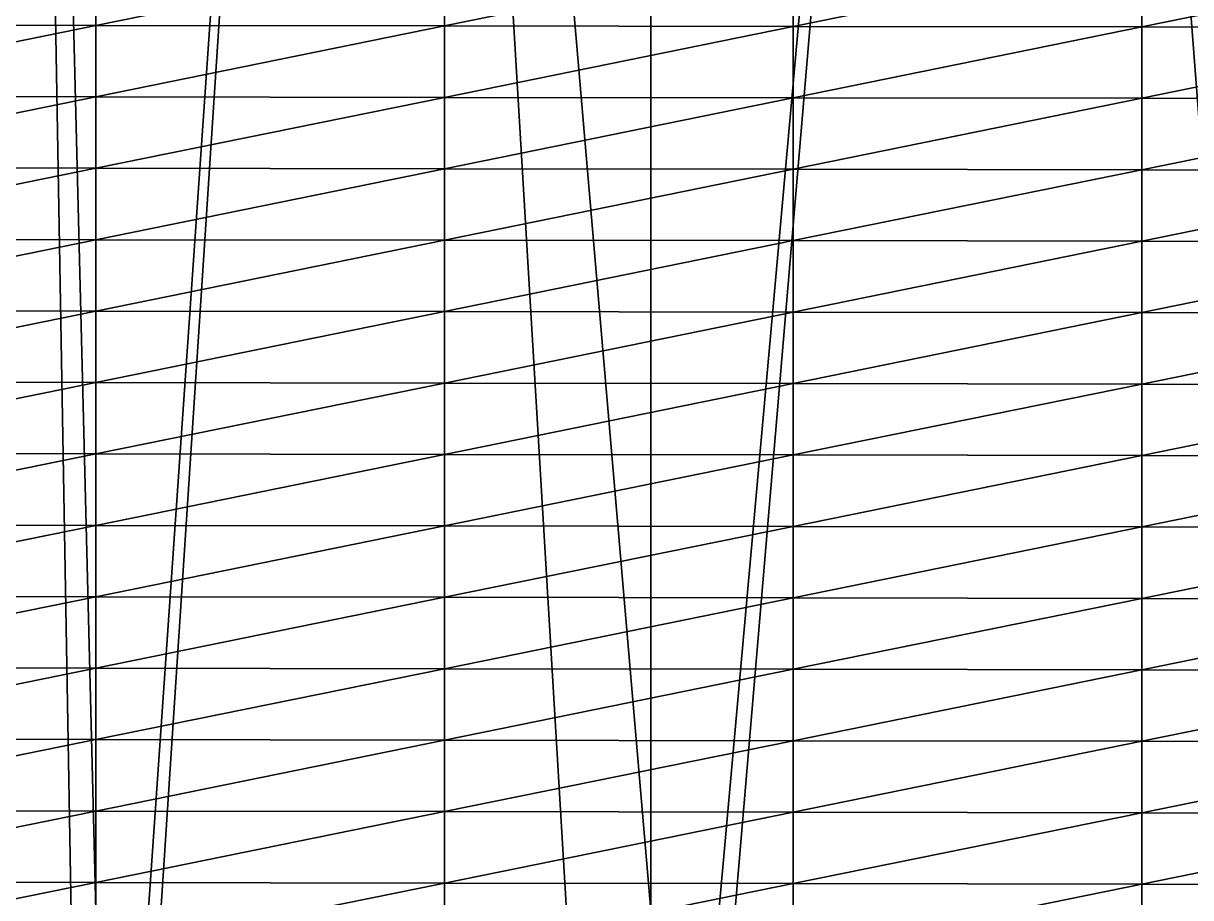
# Model space of a CAD drawing. Header units: metres. Extents: x -3 to 177, y -14 to 14.
# Drawn here: x 71.802 to 75.401, y -9.956 to -7.26 of the extents above; entities that cross this region are included whole.
import ezdxf

# ---------------------------------------------------------------- set-up
doc = ezdxf.new("R2010")
doc.units = ezdxf.units.M
for name, color, linetype, true_color in [('DB_4', 7, 'Continuous', 0x99866a), ('HOLD_4', 7, 'Continuous', 0x80bb9a), ('HULL', 7, 'Continuous', 0x528ba5)]:
    doc.layers.add(name, color=color, linetype=linetype, true_color=true_color)

msp = doc.modelspace()

# ---------------------------------------------------------------- linework, layer by layer
at = {"layer": 'DB_4'}
for points in [[(71.5222, 14.3597, 1.75), (72.025, -14.3599, 1.75), (72.025, 14.3599, 1.75)], [(71.5222, 14.3597, 1.75), (71.5222, -14.3597, 1.75), (72.025, -14.3599, 1.75)], [(72.025, 14.3599, 1.75), (73.7369, -14.3607, 1.75), (73.7369, 14.3607, 1.75)], [(72.025, 14.3599, 1.75), (72.025, -14.3599, 1.75), (73.7369, -14.3607, 1.75)], [(73.7369, 14.3607, 1.75), (75.9517, -14.3616, 1.75), (75.9517, 14.3616, 1.75)], [(73.7369, 14.3607, 1.75), (73.7369, -14.3607, 1.75), (75.9517, -14.3616, 1.75)], [(71.5222, -12.3305), (71.5222, 12.3305), (72.025, 12.3316)], [(71.5222, -12.3305), (72.025, 12.3316), (72.025, -12.3316)], [(72.025, -12.3316), (72.025, 12.3316), (73.7369, 12.3351)], [(72.025, -12.3316), (73.7369, 12.3351), (73.7369, -12.3351)], [(73.7369, -12.3351), (73.7369, 12.3351), (75.9517, 12.3398)], [(73.7369, -12.3351), (75.9517, 12.3398), (75.9517, -12.3398)]]:
    msp.add_3dface(points, dxfattribs=at)
at = {"layer": 'HOLD_4'}
for points in [[(71.5222, -13.0557, 1.75), (71.5222, 13.0557, 1.75), (72.025, 13.0559, 1.75)], [(71.5222, -13.0557, 1.75), (72.025, 13.0559, 1.75), (72.025, -13.0559, 1.75)], [(72.025, -13.0559, 1.75), (72.025, 13.0559, 1.75), (73.7369, 13.0567, 1.75)], [(72.025, -13.0559, 1.75), (73.7369, 13.0567, 1.75), (73.7369, -13.0567, 1.75)], [(73.7369, -13.0567, 1.75), (73.7369, 13.0567, 1.75), (75.9517, 13.0576, 1.75)], [(73.7369, -13.0567, 1.75), (75.9517, 13.0576, 1.75), (75.9517, -13.0576, 1.75)], [(71.5222, 9.996, 14.6), (71.5222, -9.996, 14.6), (72.025, -9.996, 14.6)], [(71.5222, 9.996, 14.6), (72.025, -9.996, 14.6), (72.025, 9.996, 14.6)], [(72.025, 9.996, 14.6), (72.025, -9.996, 14.6), (73.7369, -9.996, 14.6)], [(72.025, 9.996, 14.6), (73.7369, -9.996, 14.6), (73.7369, 9.996, 14.6)], [(73.7369, 9.996, 14.6), (73.7369, -9.996, 14.6), (75.9517, -9.996, 14.6)], [(73.7369, 9.996, 14.6), (75.9517, -9.996, 14.6), (75.9517, 9.996, 14.6)]]:
    msp.add_3dface(points, dxfattribs=at)
at = {"layer": 'HULL'}
for points in [[(70.95, -7.2655), (70.95, -7.0453), (72.025, -7.0466)], [(70.95, -7.2655), (72.025, -7.0466), (72.025, -7.2668)], [(72.025, -7.2668), (72.025, -7.0466), (73.1, -7.0479)], [(72.025, -7.2668), (73.1, -7.0479), (73.1, -7.2681)], [(73.1, -7.2681), (73.1, -7.0479), (74.175, -7.0492)], [(73.1, -7.2681), (74.175, -7.0492), (74.175, -7.2695)], [(74.175, -7.2695), (74.175, -7.0492), (75.25, -7.0505)], [(74.175, -7.2695), (75.25, -7.0505), (75.25, -7.2708)], [(75.25, -7.2708), (75.25, -7.0505), (76.325, -7.0517)], [(75.25, -7.2708), (76.325, -7.0517), (76.325, -7.2721)], [(70.95, -7.4857), (70.95, -7.2655), (72.025, -7.2668)], [(70.95, -7.4857), (72.025, -7.2668), (72.025, -7.487)], [(72.025, -7.487), (72.025, -7.2668), (73.1, -7.2681)], [(72.025, -7.487), (73.1, -7.2681), (73.1, -7.4884)], [(73.1, -7.4884), (73.1, -7.2681), (74.175, -7.2695)], [(73.1, -7.4884), (74.175, -7.2695), (74.175, -7.4897)], [(74.175, -7.4897), (74.175, -7.2695), (75.25, -7.2708)], [(74.175, -7.4897), (75.25, -7.2708), (75.25, -7.4911)], [(75.25, -7.4911), (75.25, -7.2708), (76.325, -7.2721)], [(75.25, -7.4911), (76.325, -7.2721), (76.325, -7.4925)], [(70.95, -7.7058), (70.95, -7.4857), (72.025, -7.487)], [(70.95, -7.7058), (72.025, -7.487), (72.025, -7.7072)], [(72.025, -7.7072), (72.025, -7.487), (73.1, -7.4884)], [(72.025, -7.7072), (73.1, -7.4884), (73.1, -7.7086)], [(73.1, -7.7086), (73.1, -7.4884), (74.175, -7.4897)], [(73.1, -7.7086), (74.175, -7.4897), (74.175, -7.71)], [(74.175, -7.71), (74.175, -7.4897), (75.25, -7.4911)], [(74.175, -7.71), (75.25, -7.4911), (75.25, -7.7114)], [(75.25, -7.7114), (75.25, -7.4911), (76.325, -7.4925)], [(75.25, -7.7114), (76.325, -7.4925), (76.325, -7.7128)], [(70.95, -7.926), (70.95, -7.7058), (72.025, -7.7072)], [(70.95, -7.926), (72.025, -7.7072), (72.025, -7.9274)], [(72.025, -7.9274), (72.025, -7.7072), (73.1, -7.7086)], [(72.025, -7.9274), (73.1, -7.7086), (73.1, -7.9289)], [(73.1, -7.9289), (73.1, -7.7086), (74.175, -7.71)], [(73.1, -7.9289), (74.175, -7.71), (74.175, -7.9303)], [(74.175, -7.9303), (74.175, -7.71), (75.25, -7.7114)], [(74.175, -7.9303), (75.25, -7.7114), (75.25, -7.9318)], [(75.25, -7.9318), (75.25, -7.7114), (76.325, -7.7128)], [(75.25, -7.9318), (76.325, -7.7128), (76.325, -7.9332)], [(70.95, -8.1462), (70.95, -7.926), (72.025, -7.9274)], [(70.95, -8.1462), (72.025, -7.9274), (72.025, -8.1476)], [(72.025, -8.1476), (72.025, -7.9274), (73.1, -7.9289)], [(72.025, -8.1476), (73.1, -7.9289), (73.1, -8.1491)], [(73.1, -8.1491), (73.1, -7.9289), (74.175, -7.9303)], [(73.1, -8.1491), (74.175, -7.9303), (74.175, -8.1506)], [(74.175, -8.1506), (74.175, -7.9303), (75.25, -7.9318)], [(74.175, -8.1506), (75.25, -7.9318), (75.25, -8.1521)], [(75.25, -8.1521), (75.25, -7.9318), (76.325, -7.9332)], [(75.25, -8.1521), (76.325, -7.9332), (76.325, -8.1536)], [(70.95, -8.3663), (70.95, -8.1462), (72.025, -8.1476)], [(70.95, -8.3663), (72.025, -8.1476), (72.025, -8.3678)], [(72.025, -8.3678), (72.025, -8.1476), (73.1, -8.1491)], [(72.025, -8.3678), (73.1, -8.1491), (73.1, -8.3694)], [(73.1, -8.3694), (73.1, -8.1491), (74.175, -8.1506)], [(73.1, -8.3694), (74.175, -8.1506), (74.175, -8.3709)], [(74.175, -8.3709), (74.175, -8.1506), (75.25, -8.1521)], [(74.175, -8.3709), (75.25, -8.1521), (75.25, -8.3724)], [(75.25, -8.3724), (75.25, -8.1521), (76.325, -8.1536)], [(75.25, -8.3724), (76.325, -8.1536), (76.325, -8.3739)], [(70.95, -8.5865), (70.95, -8.3663), (72.025, -8.3678)], [(70.95, -8.5865), (72.025, -8.3678), (72.025, -8.5881)], [(72.025, -8.5881), (72.025, -8.3678), (73.1, -8.3694)], [(72.025, -8.5881), (73.1, -8.3694), (73.1, -8.5896)], [(73.1, -8.5896), (73.1, -8.3694), (74.175, -8.3709)], [(73.1, -8.5896), (74.175, -8.3709), (74.175, -8.5912)], [(74.175, -8.5912), (74.175, -8.3709), (75.25, -8.3724)], [(74.175, -8.5912), (75.25, -8.3724), (75.25, -8.5927)], [(75.25, -8.5927), (75.25, -8.3724), (76.325, -8.3739)], [(75.25, -8.5927), (76.325, -8.3739), (76.325, -8.5943)], [(70.95, -8.8067), (70.95, -8.5865), (72.025, -8.5881)], [(70.95, -8.8067), (72.025, -8.5881), (72.025, -8.8083)], [(72.025, -8.8083), (72.025, -8.5881), (73.1, -8.5896)], [(72.025, -8.8083), (73.1, -8.5896), (73.1, -8.8099)], [(73.1, -8.8099), (73.1, -8.5896), (74.175, -8.5912)], [(73.1, -8.8099), (74.175, -8.5912), (74.175, -8.8115)], [(74.175, -8.8115), (74.175, -8.5912), (75.25, -8.5927)], [(74.175, -8.8115), (75.25, -8.5927), (75.25, -8.8131)], [(75.25, -8.8131), (75.25, -8.5927), (76.325, -8.5943)], [(75.25, -8.8131), (76.325, -8.5943), (76.325, -8.8147)], [(70.95, -9.0268), (70.95, -8.8067), (72.025, -8.8083)], [(70.95, -9.0268), (72.025, -8.8083), (72.025, -9.0285)], [(72.025, -9.0285), (72.025, -8.8083), (73.1, -8.8099)], [(72.025, -9.0285), (73.1, -8.8099), (73.1, -9.0301)], [(73.1, -9.0301), (73.1, -8.8099), (74.175, -8.8115)], [(73.1, -9.0301), (74.175, -8.8115), (74.175, -9.0317)], [(74.175, -9.0317), (74.175, -8.8115), (75.25, -8.8131)], [(74.175, -9.0317), (75.25, -8.8131), (75.25, -9.0334)], [(75.25, -9.0334), (75.25, -8.8131), (76.325, -8.8147)], [(75.25, -9.0334), (76.325, -8.8147), (76.325, -9.035)], [(70.95, -9.247), (70.95, -9.0268), (72.025, -9.0285)], [(70.95, -9.247), (72.025, -9.0285), (72.025, -9.2487)], [(72.025, -9.2487), (72.025, -9.0285), (73.1, -9.0301)], [(72.025, -9.2487), (73.1, -9.0301), (73.1, -9.2504)], [(73.1, -9.2504), (73.1, -9.0301), (74.175, -9.0317)], [(73.1, -9.2504), (74.175, -9.0317), (74.175, -9.252)], [(74.175, -9.252), (74.175, -9.0317), (75.25, -9.0334)], [(74.175, -9.252), (75.25, -9.0334), (75.25, -9.2537)], [(75.25, -9.2537), (75.25, -9.0334), (76.325, -9.035)], [(75.25, -9.2537), (76.325, -9.035), (76.325, -9.2554)], [(70.95, -9.4672), (70.95, -9.247), (72.025, -9.2487)], [(70.95, -9.4672), (72.025, -9.2487), (72.025, -9.4689)], [(72.025, -9.4689), (72.025, -9.2487), (73.1, -9.2504)], [(72.025, -9.4689), (73.1, -9.2504), (73.1, -9.4706)], [(73.1, -9.4706), (73.1, -9.2504), (74.175, -9.252)], [(73.1, -9.4706), (74.175, -9.252), (74.175, -9.4723)], [(74.175, -9.4723), (74.175, -9.252), (75.25, -9.2537)], [(74.175, -9.4723), (75.25, -9.2537), (75.25, -9.474)], [(75.25, -9.474), (75.25, -9.2537), (76.325, -9.2554)], [(75.25, -9.474), (76.325, -9.2554), (76.325, -9.4758)], [(70.95, -9.6873), (70.95, -9.4672), (72.025, -9.4689)], [(70.95, -9.6873), (72.025, -9.4689), (72.025, -9.6891)], [(72.025, -9.6891), (72.025, -9.4689), (73.1, -9.4706)], [(72.025, -9.6891), (73.1, -9.4706), (73.1, -9.6908)], [(73.1, -9.6908), (73.1, -9.4706), (74.175, -9.4723)], [(73.1, -9.6908), (74.175, -9.4723), (74.175, -9.6926)], [(74.175, -9.6926), (74.175, -9.4723), (75.25, -9.474)], [(74.175, -9.6926), (75.25, -9.474), (75.25, -9.6944)], [(75.25, -9.6944), (75.25, -9.474), (76.325, -9.4758)], [(75.25, -9.6944), (76.325, -9.4758), (76.325, -9.6961)], [(70.95, -9.9075), (70.95, -9.6873), (72.025, -9.6891)], [(70.95, -9.9075), (72.025, -9.6891), (72.025, -9.9093)], [(72.025, -9.9093), (72.025, -9.6891), (73.1, -9.6908)], [(72.025, -9.9093), (73.1, -9.6908), (73.1, -9.9111)], [(73.1, -9.9111), (73.1, -9.6908), (74.175, -9.6926)], [(73.1, -9.9111), (74.175, -9.6926), (74.175, -9.9129)], [(74.175, -9.9129), (74.175, -9.6926), (75.25, -9.6944)], [(74.175, -9.9129), (75.25, -9.6944), (75.25, -9.9147)], [(75.25, -9.9147), (75.25, -9.6944), (76.325, -9.6961)], [(75.25, -9.9147), (76.325, -9.6961), (76.325, -9.9165)], [(70.95, -10.1277), (70.95, -9.9075), (72.025, -9.9093)], [(70.95, -10.1277), (72.025, -9.9093), (72.025, -10.1295)], [(72.025, -10.1295), (72.025, -9.9093), (73.1, -9.9111)], [(72.025, -10.1295), (73.1, -9.9111), (73.1, -10.1313)], [(73.1, -10.1313), (73.1, -9.9111), (74.175, -9.9129)], [(73.1, -10.1313), (74.175, -9.9129), (74.175, -10.1332)], [(74.175, -10.1332), (74.175, -9.9129), (75.25, -9.9147)], [(74.175, -10.1332), (75.25, -9.9147), (75.25, -10.135)], [(75.25, -10.135), (75.25, -9.9147), (76.325, -9.9165)], [(75.25, -10.135), (76.325, -9.9165), (76.325, -10.1369)]]:
    msp.add_3dface(points, dxfattribs=at)

doc.saveas('drawing.dxf')
